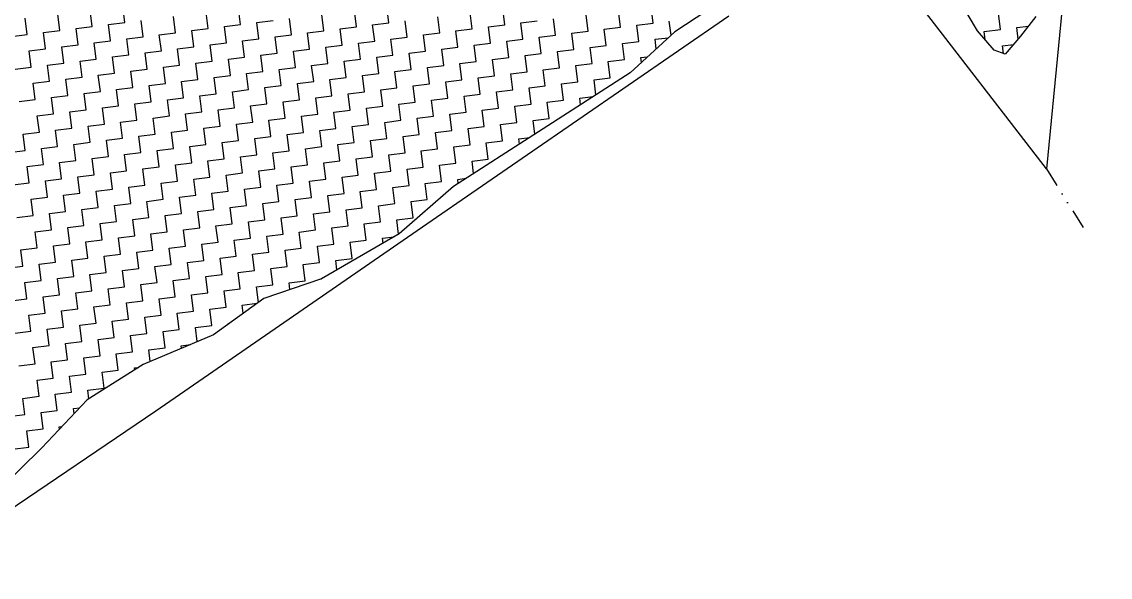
# Model space of a CAD drawing. Header units: metres. Extents: x 286056 to 292206, y 2024114 to 2027347.
# Drawn here: x 291224 to 291868, y 2025001 to 2025330 of the extents above; entities that cross this region are included whole.
import ezdxf

# ---------------------------------------------------------------- set-up
doc = ezdxf.new("R2010")
doc.units = ezdxf.units.M
doc.header["$LTSCALE"] = 0.3
doc.header["$MEASUREMENT"] = 0
doc.linetypes.add('DIVIDE', pattern=[1.25, 0.5, -0.25, 0, -0.25, 0, -0.25])
for name, color, linetype in [('POLY_HATCH', 12, 'Continuous'), ('V_BOUND_LINE', 7, 'Continuous'), ('V_DIVIDE_LINE', 7, 'DIVIDE')]:
    doc.layers.add(name, color=color, linetype=linetype)

# ---------------------------------------------------------------- blocks, each defined once
blk = doc.blocks.new('13')
at = {"layer": 'POLY_HATCH', "linetype": 'Continuous'}
for p, q in [((637.5, 226.25), (637.5, 227.5)), ((640, 226.25), (640, 227.5)), ((642.5, 226.25), (642.5, 227.5)), ((645, 226.25), (645, 227.5)), ((636.25, 226.25), (637.5, 226.25)), ((638.75, 226.25), (640, 226.25)), ((638.75, 225), (638.75, 226.25)), ((641.25, 226.25), (642.5, 226.25)), ((641.25, 225), (641.25, 226.25)), ((643.75, 226.25), (645, 226.25)), ((643.75, 225), (643.75, 226.25)), ((646.25, 225), (646.25, 226.25)), ((648.75, 225), (648.75, 226.25)), ((651.25, 225), (651.25, 226.25)), ((653.75, 225), (653.75, 226.25)), ((637.5, 225), (638.75, 225)), ((637.5, 223.75), (637.5, 225)), ((640, 225), (641.25, 225)), ((640, 223.75), (640, 225)), ((642.5, 225), (643.75, 225)), ((642.5, 223.75), (642.5, 225)), ((645, 225), (646.25, 225)), ((645, 223.75), (645, 225)), ((647.5, 225), (648.75, 225)), ((647.5, 223.75), (647.5, 225)), ((650, 225), (651.25, 225)), ((650, 223.75), (650, 225)), ((652.5, 225), (653.75, 225)), ((652.5, 223.75), (652.5, 225)), ((655, 225), (656.25, 225)), ((655, 223.75), (655, 225)), ((657.5, 223.75), (657.5, 225)), ((660, 223.75), (660, 225)), ((662.5, 223.75), (662.5, 225)), ((665, 223.75), (665, 225)), ((636.25, 223.75), (637.5, 223.75)), ((638.75, 223.75), (640, 223.75)), ((638.75, 222.5), (638.75, 223.75)), ((641.25, 223.75), (642.5, 223.75)), ((641.25, 222.5), (641.25, 223.75)), ((643.75, 223.75), (645, 223.75)), ((643.75, 222.5), (643.75, 223.75)), ((646.25, 223.75), (647.5, 223.75)), ((646.25, 222.5), (646.25, 223.75)), ((648.75, 223.75), (650, 223.75)), ((648.75, 222.5), (648.75, 223.75)), ((651.25, 223.75), (652.5, 223.75)), ((651.25, 222.5), (651.25, 223.75)), ((653.75, 223.75), (655, 223.75)), ((653.75, 222.5), (653.75, 223.75)), ((656.25, 223.75), (657.5, 223.75)), ((656.25, 222.5), (656.25, 223.75)), ((658.75, 223.75), (660, 223.75)), ((658.75, 222.5), (658.75, 223.75)), ((661.25, 223.75), (662.5, 223.75)), ((661.25, 222.5), (661.25, 223.75)), ((663.75, 223.75), (665, 223.75)), ((663.75, 222.5), (663.75, 223.75)), ((666.25, 222.5), (666.25, 223.75)), ((668.75, 222.5), (668.75, 223.75)), ((671.25, 222.5), (671.25, 223.75)), ((673.75, 222.5), (673.75, 223.75)), ((637.5, 222.5), (638.75, 222.5)), ((637.5, 221.25), (637.5, 222.5)), ((640, 222.5), (641.25, 222.5)), ((640, 221.25), (640, 222.5)), ((642.5, 222.5), (643.75, 222.5)), ((642.5, 221.25), (642.5, 222.5)), ((645, 222.5), (646.25, 222.5)), ((645, 221.25), (645, 222.5)), ((647.5, 222.5), (648.75, 222.5)), ((647.5, 221.25), (647.5, 222.5)), ((650, 222.5), (651.25, 222.5)), ((650, 221.25), (650, 222.5)), ((652.5, 222.5), (653.75, 222.5)), ((652.5, 221.25), (652.5, 222.5)), ((655, 222.5), (656.25, 222.5)), ((655, 221.25), (655, 222.5)), ((657.5, 222.5), (658.75, 222.5)), ((657.5, 221.25), (657.5, 222.5)), ((660, 222.5), (661.25, 222.5)), ((660, 221.25), (660, 222.5)), ((662.5, 222.5), (663.75, 222.5)), ((662.5, 221.25), (662.5, 222.5)), ((665, 222.5), (666.25, 222.5)), ((665, 221.25), (665, 222.5)), ((667.5, 222.5), (668.75, 222.5)), ((667.5, 221.25), (667.5, 222.5)), ((670, 222.5), (671.25, 222.5)), ((670, 221.25), (670, 222.5)), ((672.5, 222.5), (673.75, 222.5)), ((672.5, 221.25), (672.5, 222.5)), ((675, 222.5), (676.25, 222.5)), ((675, 221.25), (675, 222.5)), ((677.5, 221.25), (677.5, 222.5)), ((680, 221.25), (680, 222.5)), ((682.5, 221.25), (682.5, 222.5)), ((685, 221.25), (685, 222.5)), ((636.25, 221.25), (637.5, 221.25)), ((638.75, 221.25), (640, 221.25)), ((638.75, 220), (638.75, 221.25)), ((641.25, 221.25), (642.5, 221.25)), ((641.25, 220), (641.25, 221.25)), ((643.75, 221.25), (645, 221.25)), ((643.75, 220), (643.75, 221.25)), ((646.25, 221.25), (647.5, 221.25)), ((646.25, 220), (646.25, 221.25)), ((648.75, 221.25), (650, 221.25)), ((648.75, 220), (648.75, 221.25)), ((651.25, 221.25), (652.5, 221.25)), ((651.25, 220), (651.25, 221.25)), ((653.75, 221.25), (655, 221.25)), ((653.75, 220), (653.75, 221.25)), ((656.25, 221.25), (657.5, 221.25)), ((656.25, 220), (656.25, 221.25)), ((658.75, 221.25), (660, 221.25)), ((658.75, 220), (658.75, 221.25)), ((661.25, 221.25), (662.5, 221.25)), ((661.25, 220), (661.25, 221.25)), ((663.75, 221.25), (665, 221.25)), ((663.75, 220), (663.75, 221.25)), ((666.25, 221.25), (667.5, 221.25)), ((666.25, 220), (666.25, 221.25)), ((668.75, 221.25), (670, 221.25)), ((668.75, 220), (668.75, 221.25)), ((671.25, 221.25), (672.5, 221.25)), ((671.25, 220), (671.25, 221.25)), ((673.75, 221.25), (675, 221.25)), ((673.75, 220), (673.75, 221.25)), ((676.25, 221.25), (677.5, 221.25)), ((676.25, 220), (676.25, 221.25)), ((678.75, 221.25), (680, 221.25)), ((678.75, 220), (678.75, 221.25)), ((681.25, 221.25), (682.5, 221.25)), ((681.25, 220), (681.25, 221.25)), ((683.75, 221.25), (685, 221.25)), ((683.75, 220), (683.75, 221.25)), ((686.25, 220.161), (686.25, 221.25)), ((637.5, 220), (638.75, 220)), ((637.5, 218.75), (637.5, 220)), ((640, 220), (641.25, 220)), ((640, 218.75), (640, 220)), ((642.5, 220), (643.75, 220)), ((642.5, 218.75), (642.5, 220)), ((645, 220), (646.25, 220)), ((645, 218.75), (645, 220)), ((647.5, 220), (648.75, 220)), ((647.5, 218.75), (647.5, 220)), ((650, 220), (651.25, 220)), ((650, 218.75), (650, 220)), ((652.5, 220), (653.75, 220)), ((652.5, 218.75), (652.5, 220)), ((655, 220), (656.25, 220)), ((655, 218.75), (655, 220)), ((657.5, 220), (658.75, 220)), ((657.5, 218.75), (657.5, 220)), ((660, 220), (661.25, 220)), ((660, 218.75), (660, 220)), ((662.5, 220), (663.75, 220)), ((662.5, 218.75), (662.5, 220)), ((665, 220), (666.25, 220)), ((665, 218.75), (665, 220)), ((667.5, 220), (668.75, 220)), ((667.5, 218.75), (667.5, 220)), ((670, 220), (671.25, 220)), ((670, 218.75), (670, 220)), ((672.5, 220), (673.75, 220)), ((672.5, 218.75), (672.5, 220)), ((675, 220), (676.25, 220)), ((675, 218.75), (675, 220)), ((677.5, 220), (678.75, 220)), ((677.5, 218.75), (677.5, 220)), ((680, 220), (681.25, 220)), ((680, 218.75), (680, 220)), ((682.5, 220), (683.75, 220)), ((682.5, 218.75), (682.5, 220)), ((685, 220), (686.024, 220)), ((685, 219.269), (685, 220)), ((636.25, 218.75), (637.5, 218.75)), ((636.25, 217.5), (636.25, 218.75)), ((638.75, 218.75), (640, 218.75)), ((638.75, 217.5), (638.75, 218.75)), ((641.25, 218.75), (642.5, 218.75)), ((641.25, 217.5), (641.25, 218.75)), ((643.75, 218.75), (645, 218.75)), ((643.75, 217.5), (643.75, 218.75)), ((646.25, 218.75), (647.5, 218.75)), ((646.25, 217.5), (646.25, 218.75)), ((648.75, 218.75), (650, 218.75)), ((648.75, 217.5), (648.75, 218.75)), ((651.25, 218.75), (652.5, 218.75)), ((651.25, 217.5), (651.25, 218.75)), ((653.75, 218.75), (655, 218.75)), ((653.75, 217.5), (653.75, 218.75)), ((656.25, 218.75), (657.5, 218.75)), ((656.25, 217.5), (656.25, 218.75)), ((658.75, 218.75), (660, 218.75)), ((658.75, 217.5), (658.75, 218.75)), ((661.25, 218.75), (662.5, 218.75)), ((661.25, 217.5), (661.25, 218.75)), ((663.75, 218.75), (665, 218.75)), ((663.75, 217.5), (663.75, 218.75)), ((666.25, 218.75), (667.5, 218.75)), ((666.25, 217.5), (666.25, 218.75)), ((668.75, 218.75), (670, 218.75)), ((668.75, 217.5), (668.75, 218.75)), ((671.25, 218.75), (672.5, 218.75)), ((671.25, 217.5), (671.25, 218.75)), ((673.75, 218.75), (675, 218.75)), ((673.75, 217.5), (673.75, 218.75)), ((676.25, 218.75), (677.5, 218.75)), ((676.25, 217.5), (676.25, 218.75)), ((678.75, 218.75), (680, 218.75)), ((678.75, 217.5), (678.75, 218.75)), ((681.25, 218.75), (682.5, 218.75)), ((681.25, 217.5), (681.25, 218.75)), ((683.75, 218.75), (684.273, 218.75)), ((683.75, 218.377), (683.75, 218.75)), ((711.25, 217.5), (711.25, 218.75)), ((635, 217.5), (636.25, 217.5)), ((637.5, 217.5), (638.75, 217.5)), ((637.5, 216.25), (637.5, 217.5)), ((640, 217.5), (641.25, 217.5)), ((640, 216.25), (640, 217.5)), ((642.5, 217.5), (643.75, 217.5)), ((642.5, 216.25), (642.5, 217.5)), ((645, 217.5), (646.25, 217.5)), ((645, 216.25), (645, 217.5)), ((647.5, 217.5), (648.75, 217.5)), ((647.5, 216.25), (647.5, 217.5)), ((650, 217.5), (651.25, 217.5)), ((650, 216.25), (650, 217.5)), ((652.5, 217.5), (653.75, 217.5)), ((652.5, 216.25), (652.5, 217.5)), ((655, 217.5), (656.25, 217.5)), ((655, 216.25), (655, 217.5)), ((657.5, 217.5), (658.75, 217.5)), ((657.5, 216.25), (657.5, 217.5)), ((660, 217.5), (661.25, 217.5)), ((660, 216.25), (660, 217.5)), ((662.5, 217.5), (663.75, 217.5)), ((662.5, 216.25), (662.5, 217.5)), ((665, 217.5), (666.25, 217.5)), ((665, 216.25), (665, 217.5)), ((667.5, 217.5), (668.75, 217.5)), ((667.5, 216.25), (667.5, 217.5)), ((670, 217.5), (671.25, 217.5)), ((670, 216.25), (670, 217.5)), ((672.5, 217.5), (673.75, 217.5)), ((672.5, 216.25), (672.5, 217.5)), ((675, 217.5), (676.25, 217.5)), ((675, 216.25), (675, 217.5)), ((677.5, 217.5), (678.75, 217.5)), ((677.5, 216.25), (677.5, 217.5)), ((680, 217.5), (681.25, 217.5)), ((680, 216.352), (680, 217.5)), ((710, 217.5), (711.25, 217.5)), ((710, 216.869), (710, 217.5)), ((712.5, 217.5), (713.408, 217.5)), ((712.5, 216.614), (712.5, 217.5)), ((636.25, 216.25), (637.5, 216.25)), ((636.25, 215), (636.25, 216.25)), ((638.75, 216.25), (640, 216.25)), ((638.75, 215), (638.75, 216.25)), ((641.25, 216.25), (642.5, 216.25)), ((641.25, 215), (641.25, 216.25)), ((643.75, 216.25), (645, 216.25)), ((643.75, 215), (643.75, 216.25)), ((646.25, 216.25), (647.5, 216.25)), ((646.25, 215), (646.25, 216.25)), ((648.75, 216.25), (650, 216.25)), ((648.75, 215), (648.75, 216.25)), ((651.25, 216.25), (652.5, 216.25)), ((651.25, 215), (651.25, 216.25)), ((653.75, 216.25), (655, 216.25)), ((653.75, 215), (653.75, 216.25)), ((656.25, 216.25), (657.5, 216.25)), ((656.25, 215), (656.25, 216.25)), ((658.75, 216.25), (660, 216.25)), ((658.75, 215), (658.75, 216.25)), ((661.25, 216.25), (662.5, 216.25)), ((661.25, 215), (661.25, 216.25)), ((663.75, 216.25), (665, 216.25)), ((663.75, 215), (663.75, 216.25)), ((666.25, 216.25), (667.5, 216.25)), ((666.25, 215), (666.25, 216.25)), ((668.75, 216.25), (670, 216.25)), ((668.75, 215), (668.75, 216.25)), ((671.25, 216.25), (672.5, 216.25)), ((671.25, 215), (671.25, 216.25)), ((673.75, 216.25), (675, 216.25)), ((673.75, 215), (673.75, 216.25)), ((676.25, 216.25), (677.5, 216.25)), ((676.25, 215), (676.25, 216.25)), ((678.75, 216.25), (679.789, 216.25)), ((678.75, 215.749), (678.75, 216.25)), ((711.25, 216.25), (712.095, 216.25)), ((711.25, 215.67), (711.25, 216.25)), ((635, 215), (636.25, 215)), ((637.5, 215), (638.75, 215)), ((637.5, 213.75), (637.5, 215)), ((640, 215), (641.25, 215)), ((640, 213.75), (640, 215)), ((642.5, 215), (643.75, 215)), ((642.5, 213.75), (642.5, 215)), ((645, 215), (646.25, 215)), ((645, 213.75), (645, 215)), ((647.5, 215), (648.75, 215)), ((647.5, 213.75), (647.5, 215)), ((650, 215), (651.25, 215)), ((650, 213.75), (650, 215)), ((652.5, 215), (653.75, 215)), ((652.5, 213.75), (652.5, 215)), ((655, 215), (656.25, 215)), ((655, 213.75), (655, 215)), ((657.5, 215), (658.75, 215)), ((657.5, 213.75), (657.5, 215)), ((660, 215), (661.25, 215)), ((660, 213.75), (660, 215)), ((662.5, 215), (663.75, 215)), ((662.5, 213.75), (662.5, 215)), ((665, 215), (666.25, 215)), ((665, 213.75), (665, 215)), ((667.5, 215), (668.75, 215)), ((667.5, 213.75), (667.5, 215)), ((670, 215), (671.25, 215)), ((670, 213.75), (670, 215)), ((672.5, 215), (673.75, 215)), ((672.5, 213.75), (672.5, 215)), ((675, 215), (676.25, 215)), ((675, 213.943), (675, 215)), ((636.25, 213.75), (637.5, 213.75)), ((636.25, 212.5), (636.25, 213.75)), ((638.75, 213.75), (640, 213.75)), ((638.75, 212.5), (638.75, 213.75)), ((641.25, 213.75), (642.5, 213.75)), ((641.25, 212.5), (641.25, 213.75)), ((643.75, 213.75), (645, 213.75)), ((643.75, 212.5), (643.75, 213.75)), ((646.25, 213.75), (647.5, 213.75)), ((646.25, 212.5), (646.25, 213.75)), ((648.75, 213.75), (650, 213.75)), ((648.75, 212.5), (648.75, 213.75)), ((651.25, 213.75), (652.5, 213.75)), ((651.25, 212.5), (651.25, 213.75)), ((653.75, 213.75), (655, 213.75)), ((653.75, 212.5), (653.75, 213.75)), ((656.25, 213.75), (657.5, 213.75)), ((656.25, 212.5), (656.25, 213.75)), ((658.75, 213.75), (660, 213.75)), ((658.75, 212.5), (658.75, 213.75)), ((661.25, 213.75), (662.5, 213.75)), ((661.25, 212.5), (661.25, 213.75)), ((663.75, 213.75), (665, 213.75)), ((663.75, 212.5), (663.75, 213.75)), ((666.25, 213.75), (667.5, 213.75)), ((666.25, 212.5), (666.25, 213.75)), ((668.75, 213.75), (670, 213.75)), ((668.75, 212.5), (668.75, 213.75)), ((671.25, 213.75), (672.5, 213.75)), ((671.25, 212.5), (671.25, 213.75)), ((673.75, 213.75), (674.599, 213.75)), ((673.75, 213.342), (673.75, 213.75)), ((635, 212.5), (636.25, 212.5)), ((637.5, 212.5), (638.75, 212.5)), ((637.5, 211.25), (637.5, 212.5)), ((640, 212.5), (641.25, 212.5)), ((640, 211.25), (640, 212.5)), ((642.5, 212.5), (643.75, 212.5)), ((642.5, 211.25), (642.5, 212.5)), ((645, 212.5), (646.25, 212.5)), ((645, 211.25), (645, 212.5)), ((647.5, 212.5), (648.75, 212.5)), ((647.5, 211.25), (647.5, 212.5)), ((650, 212.5), (651.25, 212.5)), ((650, 211.25), (650, 212.5)), ((652.5, 212.5), (653.75, 212.5)), ((652.5, 211.25), (652.5, 212.5)), ((655, 212.5), (656.25, 212.5)), ((655, 211.25), (655, 212.5)), ((657.5, 212.5), (658.75, 212.5)), ((657.5, 211.25), (657.5, 212.5)), ((660, 212.5), (661.25, 212.5)), ((660, 211.25), (660, 212.5)), ((662.5, 212.5), (663.75, 212.5)), ((662.5, 211.25), (662.5, 212.5)), ((665, 212.5), (666.25, 212.5)), ((665, 211.25), (665, 212.5)), ((667.5, 212.5), (668.75, 212.5)), ((667.5, 211.25), (667.5, 212.5)), ((670, 212.5), (671.25, 212.5)), ((670, 211.54), (670, 212.5)), ((636.25, 211.25), (637.5, 211.25)), ((636.25, 210), (636.25, 211.25)), ((638.75, 211.25), (640, 211.25)), ((638.75, 210), (638.75, 211.25)), ((641.25, 211.25), (642.5, 211.25)), ((641.25, 210), (641.25, 211.25)), ((643.75, 211.25), (645, 211.25)), ((643.75, 210), (643.75, 211.25)), ((646.25, 211.25), (647.5, 211.25)), ((646.25, 210), (646.25, 211.25)), ((648.75, 211.25), (650, 211.25)), ((648.75, 210), (648.75, 211.25)), ((651.25, 211.25), (652.5, 211.25)), ((651.25, 210), (651.25, 211.25)), ((653.75, 211.25), (655, 211.25)), ((653.75, 210), (653.75, 211.25)), ((656.25, 211.25), (657.5, 211.25)), ((656.25, 210), (656.25, 211.25)), ((658.75, 211.25), (660, 211.25)), ((658.75, 210), (658.75, 211.25)), ((661.25, 211.25), (662.5, 211.25)), ((661.25, 210), (661.25, 211.25)), ((663.75, 211.25), (665, 211.25)), ((663.75, 210), (663.75, 211.25)), ((666.25, 211.25), (667.5, 211.25)), ((666.25, 210), (666.25, 211.25)), ((668.75, 211.25), (669.397, 211.25)), ((668.75, 210.939), (668.75, 211.25)), ((635, 210), (636.25, 210)), ((635, 208.75), (635, 210)), ((637.5, 210), (638.75, 210)), ((637.5, 208.75), (637.5, 210)), ((640, 210), (641.25, 210)), ((640, 208.75), (640, 210)), ((642.5, 210), (643.75, 210)), ((642.5, 208.75), (642.5, 210)), ((645, 210), (646.25, 210)), ((645, 208.75), (645, 210)), ((647.5, 210), (648.75, 210)), ((647.5, 208.75), (647.5, 210)), ((650, 210), (651.25, 210)), ((650, 208.75), (650, 210)), ((652.5, 210), (653.75, 210)), ((652.5, 208.75), (652.5, 210)), ((655, 210), (656.25, 210)), ((655, 208.75), (655, 210)), ((657.5, 210), (658.75, 210)), ((657.5, 208.75), (657.5, 210)), ((660, 210), (661.25, 210)), ((660, 208.75), (660, 210)), ((662.5, 210), (663.75, 210)), ((662.5, 208.75), (662.5, 210)), ((665, 210), (666.25, 210)), ((665, 208.75), (665, 210)), ((633.75, 208.75), (635, 208.75)), ((636.25, 208.75), (637.5, 208.75)), ((636.25, 207.5), (636.25, 208.75)), ((638.75, 208.75), (640, 208.75)), ((638.75, 207.5), (638.75, 208.75)), ((641.25, 208.75), (642.5, 208.75)), ((641.25, 207.5), (641.25, 208.75)), ((643.75, 208.75), (645, 208.75)), ((643.75, 207.5), (643.75, 208.75)), ((646.25, 208.75), (647.5, 208.75)), ((646.25, 207.5), (646.25, 208.75)), ((648.75, 208.75), (650, 208.75)), ((648.75, 207.5), (648.75, 208.75)), ((651.25, 208.75), (652.5, 208.75)), ((651.25, 207.5), (651.25, 208.75)), ((653.75, 208.75), (655, 208.75)), ((653.75, 207.5), (653.75, 208.75)), ((656.25, 208.75), (657.5, 208.75)), ((656.25, 207.5), (656.25, 208.75)), ((658.75, 208.75), (660, 208.75)), ((658.75, 207.5), (658.75, 208.75)), ((661.25, 208.75), (662.5, 208.75)), ((661.25, 207.5), (661.25, 208.75)), ((663.75, 208.75), (665, 208.75)), ((663.75, 207.649), (663.75, 208.75)), ((635, 207.5), (636.25, 207.5)), ((635, 206.25), (635, 207.5)), ((637.5, 207.5), (638.75, 207.5)), ((637.5, 206.25), (637.5, 207.5)), ((640, 207.5), (641.25, 207.5)), ((640, 206.25), (640, 207.5)), ((642.5, 207.5), (643.75, 207.5)), ((642.5, 206.25), (642.5, 207.5)), ((645, 207.5), (646.25, 207.5)), ((645, 206.25), (645, 207.5)), ((647.5, 207.5), (648.75, 207.5)), ((647.5, 206.25), (647.5, 207.5)), ((650, 207.5), (651.25, 207.5)), ((650, 206.25), (650, 207.5)), ((652.5, 207.5), (653.75, 207.5)), ((652.5, 206.25), (652.5, 207.5)), ((655, 207.5), (656.25, 207.5)), ((655, 206.25), (655, 207.5)), ((657.5, 207.5), (658.75, 207.5)), ((657.5, 206.25), (657.5, 207.5)), ((660, 207.5), (661.25, 207.5)), ((660, 206.25), (660, 207.5)), ((662.5, 207.5), (663.4, 207.5)), ((662.5, 207.117), (662.5, 207.5)), ((633.75, 206.25), (635, 206.25)), ((636.25, 206.25), (637.5, 206.25)), ((636.25, 205), (636.25, 206.25)), ((638.75, 206.25), (640, 206.25)), ((638.75, 205), (638.75, 206.25)), ((641.25, 206.25), (642.5, 206.25)), ((641.25, 205), (641.25, 206.25)), ((643.75, 206.25), (645, 206.25)), ((643.75, 205), (643.75, 206.25)), ((646.25, 206.25), (647.5, 206.25)), ((646.25, 205), (646.25, 206.25)), ((648.75, 206.25), (650, 206.25)), ((648.75, 205), (648.75, 206.25)), ((651.25, 206.25), (652.5, 206.25)), ((651.25, 205), (651.25, 206.25)), ((653.75, 206.25), (655, 206.25)), ((653.75, 205), (653.75, 206.25)), ((656.25, 206.25), (657.5, 206.25)), ((656.25, 205), (656.25, 206.25)), ((658.75, 206.25), (660, 206.25)), ((658.75, 205.522), (658.75, 206.25)), ((635, 205), (636.25, 205)), ((635, 203.75), (635, 205)), ((637.5, 205), (638.75, 205)), ((637.5, 203.75), (637.5, 205)), ((640, 205), (641.25, 205)), ((640, 203.75), (640, 205)), ((642.5, 205), (643.75, 205)), ((642.5, 203.75), (642.5, 205)), ((645, 205), (646.25, 205)), ((645, 203.75), (645, 205)), ((647.5, 205), (648.75, 205)), ((647.5, 203.75), (647.5, 205)), ((650, 205), (651.25, 205)), ((650, 203.75), (650, 205)), ((652.5, 205), (653.75, 205)), ((652.5, 203.808), (652.5, 205)), ((655, 205), (656.25, 205)), ((655, 204.477), (655, 205)), ((657.5, 205), (657.522, 205)), ((657.5, 204.991), (657.5, 205)), ((633.75, 203.75), (635, 203.75)), ((636.25, 203.75), (637.5, 203.75)), ((636.25, 202.5), (636.25, 203.75)), ((638.75, 203.75), (640, 203.75)), ((638.75, 202.5), (638.75, 203.75)), ((641.25, 203.75), (642.5, 203.75)), ((641.25, 202.5), (641.25, 203.75)), ((643.75, 203.75), (645, 203.75)), ((643.75, 202.5), (643.75, 203.75)), ((646.25, 203.75), (647.5, 203.75)), ((646.25, 202.5), (646.25, 203.75)), ((648.75, 203.75), (650, 203.75)), ((648.75, 202.5), (648.75, 203.75)), ((651.25, 203.75), (652.394, 203.75)), ((651.25, 203.123), (651.25, 203.75)), ((635, 202.5), (636.25, 202.5)), ((635, 201.25), (635, 202.5)), ((637.5, 202.5), (638.75, 202.5)), ((637.5, 201.25), (637.5, 202.5)), ((640, 202.5), (641.25, 202.5)), ((640, 201.25), (640, 202.5)), ((642.5, 202.5), (643.75, 202.5)), ((642.5, 201.25), (642.5, 202.5)), ((645, 202.5), (646.25, 202.5)), ((645, 201.25), (645, 202.5)), ((647.5, 202.5), (648.75, 202.5)), ((647.5, 201.409), (647.5, 202.5)), ((650, 202.5), (650.113, 202.5)), ((650, 202.438), (650, 202.5)), ((633.75, 201.25), (635, 201.25)), ((636.25, 201.25), (637.5, 201.25)), ((636.25, 200), (636.25, 201.25)), ((638.75, 201.25), (640, 201.25)), ((638.75, 200), (638.75, 201.25)), ((641.25, 201.25), (642.5, 201.25)), ((641.25, 200), (641.25, 201.25)), ((643.75, 201.25), (645, 201.25)), ((643.75, 200.338), (643.75, 201.25)), ((646.25, 201.25), (646.944, 201.25)), ((646.25, 201.052), (646.25, 201.25)), ((635, 200), (636.25, 200)), ((635, 198.75), (635, 200)), ((637.5, 200), (638.75, 200)), ((637.5, 198.75), (637.5, 200)), ((640, 200), (641.25, 200)), ((640, 198.75), (640, 200)), ((642.5, 200), (642.806, 200)), ((642.5, 199.856), (642.5, 200)), ((633.75, 198.75), (635, 198.75)), ((633.75, 197.5), (633.75, 198.75)), ((636.25, 198.75), (637.5, 198.75)), ((636.25, 197.5), (636.25, 198.75)), ((638.75, 198.75), (640, 198.75)), ((638.75, 198.092), (638.75, 198.75)), ((632.5, 197.5), (633.75, 197.5)), ((635, 197.5), (636.25, 197.5)), ((635, 196.25), (635, 197.5)), ((637.5, 197.5), (637.979, 197.5)), ((637.5, 197.104), (637.5, 197.5)), ((633.75, 196.25), (635, 196.25)), ((633.75, 195), (633.75, 196.25)), ((636.25, 196.25), (636.468, 196.25)), ((636.25, 196.07), (636.25, 196.25)), ((632.5, 195), (633.75, 195))]:
    blk.add_line(p, q, dxfattribs=at)
at = {"layer": 'POLY_HATCH'}
for p, q in [((696.871, 225.469), (686.561, 220.383)), ((686.561, 220.383), (682.811, 217.706)), ((709.504, 217.613), (708.433, 220.022)), ((682.811, 217.706), (675.313, 214.093)), ((714.057, 218.148), (712.718, 216.81)), ((710.575, 216.007), (709.504, 217.613)), ((712.718, 216.81), (711.379, 215.605)), ((711.379, 215.605), (710.575, 216.007)), ((675.313, 214.093), (668.35, 210.747)), ((668.35, 210.747), (663.797, 207.669)), ((663.797, 207.669), (657.503, 204.992)), ((657.503, 204.992), (652.951, 204.055)), ((652.951, 204.055), (648.8, 201.78)), ((648.8, 201.78), (643.176, 200.174)), ((643.176, 200.174), (638.623, 198.033)), ((638.623, 198.033), (634.74, 194.821)), ((634.74, 194.821), (630.321, 191.475))]:
    blk.add_line(p, q, dxfattribs=at)
at = {"layer": 'V_BOUND_LINE'}
for p, q in [((724.373, 255.322), (713.429, 206.516)), ((713.429, 206.516), (701.729, 226.297)), ((690.794, 221.051), (665.973, 208.155)), ((665.973, 208.155), (643.709, 196.533)), ((643.709, 196.533), (623.59, 186.26))]:
    blk.add_line(p, q, dxfattribs=at)
at = {"layer": 'V_DIVIDE_LINE', "ltscale": 10}
blk.add_line((713.429, 206.516), (715.925, 201.188), dxfattribs=at)

msp = doc.modelspace()

# ---------------------------------------------------------------- block references
at = {"xscale": 7.751650312977041, "yscale": 7.751650312977041, "zscale": 7.751650312977041, "rotation": 7.058277928675759}
msp.add_blockref('13', (286538.24, 2022974.39), dxfattribs=at)

doc.saveas('drawing.dxf')
